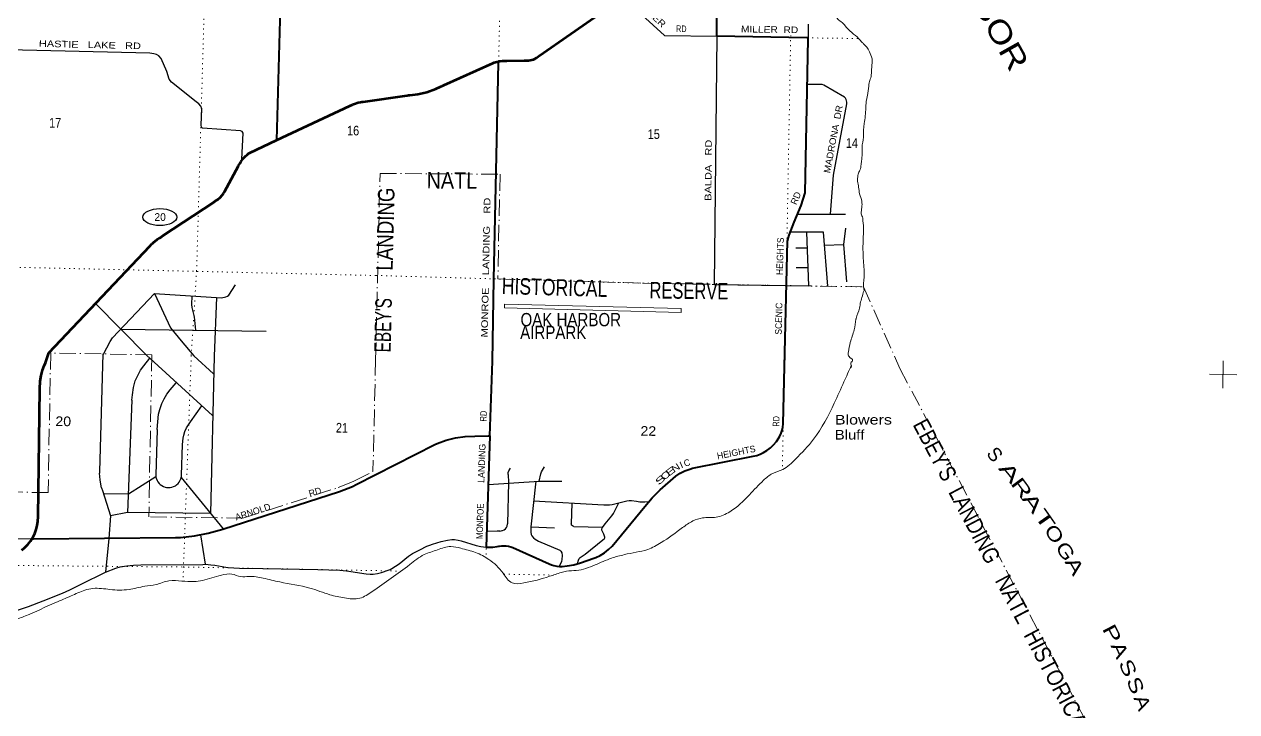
# Model space of a CAD drawing. Header units: feet. Extents: x -493433 to -244333, y 184684 to 373072.
# Drawn here: x -420945 to -398829, y 272885 to 285431 of the extents above; entities that cross this region are included whole.
import ezdxf
from ezdxf.enums import TextEntityAlignment as Align

# ---------------------------------------------------------------- set-up
doc = ezdxf.new("R2010")
doc.units = ezdxf.units.FT
doc.header["$LTSCALE"] = 60
doc.linetypes.add('DOT_DASHED', pattern=[7.7, 5, -1.2, 0.3, -1.2])
doc.linetypes.add('DOTTED', pattern=[1.5, 0.3, -1.2])
for name, color, linetype, lineweight in [('17', 7, 'Continuous', 25), ('23', 7, 'Continuous', 70), ('26', 7, 'Continuous', 40), ('27', 7, 'Continuous', 13), ('29', 7, 'Continuous', 25), ('30', 7, 'Continuous', 13), ('36', 7, 'Continuous', 13), ('39', 7, 'Continuous', 13), ('4', 7, 'Continuous', 13), ('41', 7, 'Continuous', 13), ('44', 7, 'DOT_DASHED', 13), ('7', 7, 'DOTTED', 13)]:
    doc.layers.add(name, color=color, linetype=linetype, lineweight=lineweight)
doc.layers.add('42', color=7, linetype='Continuous')

msp = doc.modelspace()

# ---------------------------------------------------------------- linework, layer by layer
at = {"layer": '17'}
msp.add_ellipse((-418469.93, 281911.06), major_axis=(-309.24, 1), ratio=0.500121, dxfattribs=at)
at = {"layer": '23'}
for points in [[(-412293.68, 284753.52), (-412271.79, 284757.99), (-412219.79, 284763.04), (-412192.42, 284762.83), (-412167.42, 284762.62), (-412142.42, 284761.88), (-411827.17, 284767.54), (-411800.41, 284768.97), (-411792.02, 284769.42), (-411750.41, 284769.7), (-411745.31, 284769.74), (-411715.4, 284773.1), (-411686, 284779.57), (-411657.44, 284789.08), (-411630.03, 284801.52), (-411604.07, 284816.75), (-411601.19, 284818.87), (-411571.72, 284841.46), (-411551.19, 284855.75), (-410400, 285657.47)], [(-416344.41, 283313.01), (-415007.78, 283941.06), (-414963.04, 283962.08), (-414957.78, 283964.27), (-414918.52, 283980.63), (-414851.81, 284000.55), (-414811.42, 284008.12), (-414786.38, 284012.8), (-414761.42, 284016.37), (-413960.09, 284131.06), (-413935.09, 284135.43), (-413910.09, 284138.46), (-413766.18, 284155.87), (-413600.34, 284193.84), (-413439.37, 284248.95), (-413343.41, 284293.14), (-413313, 284307.14), (-413293.41, 284315.98), (-412397.77, 284720.22), (-412370.74, 284732.42), (-412347.77, 284739.69), (-412322.96, 284747.54), (-412293.68, 284753.52)], [(-420494.48, 279433.09), (-418653, 281383.68), (-418623.34, 281415.08), (-418605.14, 281432.24), (-418587.85, 281448.54), (-418522.2, 281500.26), (-418477.04, 281528.73), (-418447.48, 281547.36), (-418427.04, 281560.88), (-417475.47, 282190.52), (-417471.62, 282193.07), (-417425.47, 282226.13), (-417413.12, 282234.98), (-417371.88, 282271), (-417334.63, 282311.15), (-417324.33, 282324.88), (-417308.78, 282345.63), (-417292.91, 282374.88), (-417038.13, 282844.64), (-417034.98, 282850.45), (-417008.66, 282894.64), (-416991.94, 282922.7), (-416950.87, 282978.29), (-416904.2, 283029.28), (-416881.66, 283049.25), (-416854.47, 283073.34), (-416831.66, 283084.06), (-416344.41, 283313.01)], [(-420804.02, 276039.9), (-420787.39, 276066.19), (-420752.9, 276135.91), (-420725.9, 276208.85), (-420706.66, 276284.22), (-420695.41, 276361.18), (-420692.27, 276438.9), (-420662, 278775.95), (-420651.44, 278916.68), (-420636.21, 279018.24), (-420610.45, 279117.65), (-420581.45, 279197.3), (-420558, 279252.95), (-420494.48, 279433.09)], [(-420991.4, 275834.1), (-420931.54, 275883.77), (-420877.2, 275939.42), (-420828.97, 276000.45), (-420804.02, 276039.9)]]:
    msp.add_lwpolyline(points, dxfattribs=at)
at = {"layer": '26'}
for p, q in [((-416117.05, 291489.59), (-416344.41, 283313.01)), ((-412451.13, 277920.04), (-412407.02, 279282.16))]:
    msp.add_line(p, q, dxfattribs=at)
for points in [[(-407075.06, 279184.24), (-407020.69, 281472.33), (-406992.08, 281579.68), (-406902.22, 281820.82), (-406774.22, 282123.28), (-406702.74, 282356.9), (-406647.01, 285159.66), (-406646.52, 285184.64), (-406673.11, 285185.05), (-408314.15, 285210.98), (-408296.37, 287269.4)], [(-412407.02, 279282.16), (-412381.37, 280774.32), (-412294.27, 284724.94), (-412293.68, 284753.52)], [(-412451.13, 277920.04), (-412517, 275887.95), (-412396.95, 275890.63), (-412320.57, 275897.77), (-412286.9, 275903.51), (-412275.35, 275906.15), (-412234.55, 275912.63), (-412193.3, 275914.81), (-412152.04, 275912.66), (-412111.24, 275906.21), (-412071.33, 275895.53), (-412032.76, 275880.73), (-411372.45, 275584.95), (-411330.13, 275566.81), (-411282.27, 275551.77), (-411233.1, 275541.82), (-411183.16, 275537.06), (-411133, 275537.54), (-411045.11, 275544.94), (-410920, 275566.76), (-410797.85, 275601.53), (-410553.2, 275685.61), (-410520.68, 275698.53), (-410437.6, 275738.67), (-410359.18, 275787.28), (-410286.26, 275843.82), (-410219.66, 275907.67), (-409628, 276628.95), (-409494.4, 276787.44), (-409344.15, 276936.48), (-409061.61, 277185.35), (-408979.84, 277237.12), (-408893.11, 277280.05), (-408802.36, 277313.68), (-408753.88, 277327.37), (-407651, 277547.95), (-407584.41, 277563.91), (-407519.85, 277586.75), (-407458.03, 277616.21), (-407399.63, 277651.96), (-407355.27, 277685.28), (-407333.76, 277703.08), (-407277.21, 277757.07), (-407226.6, 277816.69), (-407182.51, 277881.26), (-407165.25, 277911.96), (-407140.71, 277965.69), (-407121.91, 278021.68), (-407109.07, 278079.33), (-407102.33, 278138.01), (-407075.06, 279184.24)], [(-420804.02, 276039.9), (-420773, 276040.17), (-418184, 276062.52), (-418095.37, 276065.67), (-417839.66, 276092.86), (-417588.19, 276146.63), (-417324, 276218.95), (-415195.87, 276903.55), (-414959.28, 276996.37), (-414888.45, 277029.92), (-413454.76, 277763.52), (-413415.87, 277780.66), (-413249.41, 277841.44), (-413077.51, 277884.5), (-412902.06, 277909.34), (-412724.96, 277915.71), (-412482, 277919.55), (-412451.13, 277920.04)]]:
    msp.add_lwpolyline(points, dxfattribs=at)
at = {"layer": '29'}
for p, q in [((-410138.14, 286024.35), (-409263.94, 285226.03)), ((-409266.08, 285226.02), (-408314.15, 285210.98)), ((-406841.37, 281964.6), (-405964.23, 281965.61)), ((-406657.37, 281342.27), (-406869.48, 281343.16)), ((-406003.75, 281405.45), (-406346.54, 281395.9)), ((-406644.66, 280988.06), (-406864.45, 280986.39)), ((-417437.02, 280444.82), (-417481.67, 279376.1)), ((-419642.37, 280335.69), (-418717.76, 279392.02)), ((-419180.19, 279866.27), (-416532.26, 279829.62)), ((-418717.76, 279392.02), (-417511, 278291.95)), ((-417854.23, 279382), (-417491.89, 279053.66)), ((-417481.67, 279376.1), (-417545, 276499.95)), ((-418983.05, 278569.88), (-419059, 276521.95)), ((-418520.92, 278033.03), (-418544.52, 277203.96)), ((-418076.63, 277202.94), (-418057.62, 277761.01)), ((-418080, 277161.95), (-417314, 276220.95)), ((-411615.22, 277090.86), (-411707.15, 276259.55)), ((-411653.85, 276734.52), (-410376.05, 276658.1)), ((-410955.95, 276692.78), (-410966.72, 276312.97)), ((-411707.15, 276259.55), (-411271, 276239.95)), ((-410919.09, 276266.67), (-410396, 276252.95)), ((-424602, 276107.95), (-420798, 276039.95)), ((-417731, 276110.95), (-417643, 275574.95)), ((-418820.02, 275564.33), (-417689.99, 275573.08))]:
    msp.add_line(p, q, dxfattribs=at)
for points in [[(-406646.63, 285430.04), (-406643.68, 285327.24), (-406646.58, 285181.39)], [(-408314.15, 285210.98), (-408358.46, 280683.17), (-406632.69, 280654.63), (-406667.9, 281635.7)], [(-416973.57, 282967.82), (-416950.04, 283445.12), (-416969.51, 283476.32), (-416997.84, 283485.95), (-417696.43, 283531.62), (-417714.73, 283551.23), (-417715.77, 283590.14), (-417707.63, 283889.34), (-417725.43, 283936.49), (-417761.09, 283975.73), (-417806.68, 284013.23), (-418256.71, 284375.27), (-418298.69, 284427.72), (-418345.14, 284566.96), (-418448.63, 284807.41), (-418488.47, 284856.85), (-418534.83, 284878.25), (-418581.18, 284892.52), (-418656.91, 284900.65), (-423042.23, 285004.59), (-428581.27, 285009.58)], [(-406237.3, 281965.3), (-406184.15, 282677.71), (-405939.16, 283981.11), (-405940.17, 284008.23), (-405951.64, 284054.25), (-405967.69, 284082.78), (-405983.73, 284097.05), (-406361.69, 284318.23), (-406390.21, 284328.93), (-406429.4, 284332.28), (-406667.16, 284333.51)], [(-406286.72, 280648.81), (-406365.73, 281635.61), (-406968.22, 281635.78)], [(-405963.73, 281708.47), (-406004.11, 281409.71), (-405946.96, 280729.96)], [(-419498.15, 279408.01), (-419379.86, 279641.53), (-419336.87, 279707.13), (-418568.11, 280514.23), (-417348.03, 280439.36), (-417269, 280454.87), (-417240.48, 280465.57), (-417212.33, 280489.73), (-417092.94, 280672.92)], [(-418568.11, 280514.23), (-418278.42, 279893.59), (-418085.53, 279652.23), (-417854.23, 279382)], [(-417885.09, 280472.32), (-417896.55, 280319.31), (-417886.47, 280261.88), (-417846.48, 280092.6), (-417820.57, 279847.45)], [(-419510.73, 279414.09), (-419573, 277271.95), (-419571.99, 277239.89)], [(-418983.05, 278569.88), (-418972.88, 278667.94), (-418951.41, 278799.21), (-418920.4, 278923.32), (-418875.08, 279023.56), (-418822.59, 279116.64), (-418765.35, 279200.18), (-418655.41, 279335.18)], [(-418520.92, 278033.03), (-418495.78, 278312.32), (-418471.93, 278403.01), (-418436.15, 278508.03), (-418393.21, 278596.34), (-418343.11, 278677.49), (-418283.48, 278761.02), (-418171.36, 278889.9)], [(-418057.62, 277761.01), (-418044.93, 277875.55), (-418033, 277932.83), (-418013.92, 277999.66), (-417985.29, 278064.1), (-417913.73, 278173.89), (-417705, 278464.95)], [(-412118.58, 277215.89), (-412115.24, 277248.42), (-412103.32, 277279.45), (-412074.7, 277331.96)], [(-411554.66, 277093.29), (-411523.65, 277224.56), (-411508.14, 277263.94), (-411456.86, 277353.44)], [(-419533.71, 276968.62), (-419550.16, 277035.41), (-419562.09, 277114.18), (-419571.99, 277239.89)], [(-419502, 276865.95), (-419042, 276863.95), (-418545, 277176.95)], [(-418544.52, 277203.96), (-418543.5, 277173.84), (-418537.54, 277148.78), (-418523.23, 277107.02), (-418506.53, 277079.57), (-418483.87, 277049.73), (-418463.59, 277033.03), (-418437.35, 277015.13), (-418406.34, 276996.03), (-418375.33, 276985.29), (-418349.09, 276979.33), (-418320.46, 276976.94), (-418284.68, 276976.94), (-418252.47, 276981.71), (-418220.27, 276993.65), (-418188.07, 277009.16), (-418166.6, 277025.87), (-418139.16, 277050.93), (-418117.7, 277077.18), (-418104.58, 277096.27), (-418089.07, 277135.66), (-418079.53, 277175.04), (-418076.63, 277202.94)], [(-412118.58, 277215.89), (-412115, 277069.95), (-412128.79, 276313.91)], [(-419533.71, 276968.62), (-419520, 276921.95), (-419373, 276462.95), (-419400, 276046.95), (-419460, 275432.95)], [(-412476, 277033.95), (-411555, 277093.95), (-411138, 277090.95)], [(-410852.01, 275587.95), (-410837.23, 275649.93), (-410821.72, 275679.77), (-410803.83, 275697.66), (-410715.57, 275759.72), (-410391.14, 276019.87), (-410363.71, 276047.32), (-410357.75, 276058.65), (-410357.75, 276072.38), (-410361.32, 276088.49), (-410374.44, 276124.89), (-410407.84, 276198.87), (-410410.82, 276209.61), (-410410.23, 276223.93), (-410405.46, 276235.87), (-410398.3, 276249), (-410350.59, 276311.05), (-410224.76, 276460.82), (-410195.53, 276504.37), (-410100.12, 276695.31)], [(-410376.05, 276658.1), (-410308.25, 276658.91), (-410267.7, 276661.29), (-410219.99, 276668.45), (-410173.47, 276678), (-410100.12, 276695.31), (-409951.62, 276734.09), (-409911.07, 276738.86), (-409870.52, 276738.86), (-409777.48, 276725.73), (-409715.46, 276716.19), (-409678.49, 276713.8), (-409627.2, 276714.99), (-409550.86, 276722.15)], [(-417545, 276499.95), (-419059, 276521.95), (-419373, 276462.95)], [(-412269.09, 276182.35), (-412224.39, 276190.51), (-412190.99, 276202.45), (-412167.13, 276221.54), (-412148.05, 276247.79), (-412134.93, 276274.05), (-412128.79, 276313.91)], [(-411707.15, 276259.55), (-411706.73, 276161.87), (-411698.38, 276121.3), (-411685.26, 276092.66), (-411656.64, 276056.86), (-411625.63, 276032.99), (-411565.99, 275997.19), (-411177.16, 275832.51), (-411156.88, 275815.8), (-411138.99, 275787.16), (-411131.83, 275734.65), (-411138.99, 275660.66), (-411147.34, 275624.86), (-411158.07, 275596.22), (-411189.09, 275538.94)], [(-410919.09, 276266.67), (-410933.84, 276269.27), (-410947.56, 276277.04), (-410960.08, 276290.75), (-410964.85, 276300.3), (-410966.72, 276312.97)], [(-415188, 275468.95), (-415065.5, 275455.4), (-414710.06, 275400.51), (-414637.31, 275395.74), (-414578.86, 275398.12), (-414503.72, 275407.67), (-414426.19, 275426.76), (-414306.92, 275466.15), (-414271.14, 275480.47), (-414237.74, 275498.37), (-414108.92, 275586.67), (-413937.17, 275722.72), (-413896.62, 275748.97), (-413863.22, 275770.46), (-413732.02, 275842.05), (-413599.63, 275904.11), (-413547.15, 275925.59), (-413500.63, 275942.3), (-413339.61, 275991.23), (-413226.3, 276016.28), (-413144, 276027.03), (-413095.09, 276025.83), (-413033.08, 276016.29), (-412978.21, 276004.35), (-412699.11, 275919.63), (-412618, 275901.73), (-412517, 275887.95)], [(-412269.09, 276182.35), (-412321, 276178.95), (-412508.05, 276171.16)], [(-419460, 275432.95), (-419275.83, 275503.14), (-419194.73, 275527), (-419075.45, 275546.1), (-418953.79, 275560.42), (-418820.02, 275564.33)], [(-417689.99, 275573.08), (-417643, 275574.95), (-417588.13, 275572.35), (-417542.81, 275567.58), (-417468.75, 275557.02)], [(-422130.32, 274447.91), (-422042.98, 274484), (-421933.25, 274515.03), (-421112.64, 274725.06), (-421033.92, 274748.93), (-420864.55, 274806.21), (-420597.38, 274906.45), (-420244.33, 275049.65), (-420110.75, 275111.72), (-419905.59, 275211.95), (-419460, 275432.95)], [(-417468.75, 275557.02), (-417269.67, 275524.62), (-417223, 275518.95), (-417021, 275507.95), (-416594, 275499.95), (-415592, 275477.95), (-415188, 275468.95)]]:
    msp.add_lwpolyline(points, dxfattribs=at)
msp.add_arc((-412306.7, 276435.76), 256.13, 278.44162, 288.17154, dxfattribs=at)
at = {"layer": '36'}
msp.add_lwpolyline([(-412184.12, 280324.23), (-408964.7, 280244.52), (-408963.75, 280170.63), (-412187.53, 280252.94)], close=True, dxfattribs=at)
at = {"layer": '39'}
for p, q in [((-405672.7, 285111.41), (-405653.55, 285091.92)), ((-405624.82, 280574.46), (-405642.02, 280538.34))]:
    msp.add_line(p, q, dxfattribs=at)
msp.add_lwpolyline([(-405859.4, 279203.85), (-405858.22, 279200.15), (-405858.5, 279190.82), (-405859.89, 279182.47), (-405861.28, 279177.32), (-405862.81, 279173.97), (-405865.59, 279169.24), (-405867.68, 279166.73), (-405871.58, 279162.28)], dxfattribs=at)
for points in [[(-407771.32, 287643.58), (-407770.56, 287625.39), (-407724.61, 287474.92), (-407652.39, 287325.69), (-407641.73, 287277.02), (-407574.44, 287097.7), (-407568.63, 287089.47), (-407539.49, 286983.83), (-407512.84, 286930.65), (-407438.84, 286773.3), (-407297.22, 286583.73), (-407271.98, 286550.74), (-407230.2, 286531.36), (-407190.85, 286497.95), (-407124, 286439.56), (-407082.33, 286416.15), (-407021.29, 286365.98), (-406945.49, 286337.54), (-406815.05, 286247.02), (-406732.32, 286180.09), (-406654.1, 286097.18), (-406644.2, 286090.83), (-406548.26, 285993.29), (-406529.48, 285946.38), (-406497.89, 285923.29), (-406451.2, 285865.48), (-406383, 285784.88), (-406280.77, 285695.2), (-406202.01, 285630.39), (-406131.62, 285555.78), (-406104.36, 285522.73), (-406025.48, 285461.95), (-405972.74, 285403.97), (-405851.38, 285279.47), (-405784.41, 285225.1), (-405672.7, 285111.41)], [(-405653.55, 285091.92), (-405637.57, 285075.66), (-405623.88, 285061.15), (-405565.27, 284996.95), (-405515.75, 284898.76), (-405477.26, 284768.66), (-405480.53, 284726.45), (-405491.37, 284565.58), (-405504.86, 284451.12), (-405535.77, 284361.37), (-405541.59, 284301.09), (-405564.81, 284130.52), (-405578.76, 284068.46), (-405595.65, 283907.77), (-405604.16, 283756.9), (-405624.41, 283618.47), (-405639.54, 283381.17), (-405639.96, 283367.07), (-405663.54, 283184.42), (-405663.56, 283115.91), (-405668.17, 282960.9), (-405680.94, 282870.61), (-405702.19, 282766.46), (-405734.52, 282696.9), (-405742.18, 282642.72), (-405744.45, 282566.23), (-405725.58, 282454.85), (-405709.01, 282333.46), (-405668.57, 282201.29), (-405664.26, 282142.74)], [(-405664.26, 282142.74), (-405675.67, 282030.25), (-405677.34, 281973.88), (-405651.46, 281894.53), (-405645.86, 281811.75), (-405644.2, 281799.61), (-405637.08, 281632.17), (-405641.67, 281545.66), (-405646.53, 281314.09), (-405629.62, 281001.29), (-405625.05, 280815.78), (-405633.24, 280743.49), (-405635.93, 280652.9), (-405624.82, 280574.46)], [(-405642.02, 280538.34), (-405643.62, 280530.22), (-405700.7, 280306.25), (-405708.42, 280250.06), (-405772.55, 280060.56), (-405774.98, 280046.53), (-405806.87, 279856.06), (-405878.29, 279624.45), (-405913.68, 279452.23), (-405915.53, 279389.83), (-405900.13, 279365.18), (-405864.75, 279333.92), (-405839.21, 279310.99), (-405842.25, 279276.83), (-405858.61, 279269.26), (-405867.15, 279253.39), (-405860.46, 279206.85), (-405859.4, 279203.85)], [(-405859.4, 279203.85), (-405994, 278903.95), (-406170, 278517.95), (-406547, 277857.95), (-406876, 277493.95), (-407110, 277304.95), (-407297, 277231.95), (-407460, 277108.95), (-407717, 276844.95), (-408074, 276533.95), (-408325, 276435.95), (-408572, 276421.95), (-408750, 276365.95), (-408937, 276244.95), (-409327, 275970.95), (-409573, 275845.95), (-409785, 275795.95), (-409998, 275751.95), (-410233, 275687.95), (-410533, 275563.95), (-410875, 275462.95), (-411053, 275448.95), (-411152, 275425.95), (-411362, 275355.95), (-411832, 275235.95), (-412048, 275235.95), (-412211, 275411.95), (-412470, 275663.95), (-412713, 275789.95), (-412984, 275867.95), (-413163, 275899.95), (-413408, 275839.95), (-413649, 275751.95), (-413914, 275568.95), (-414596, 275079.95), (-414825, 274955.95), (-415105, 274960.95), (-415371, 275020.95), (-415735, 275141.95), (-416284, 275252.95), (-416586, 275323.95), (-416848, 275354.95), (-416997, 275350.95), (-417156, 275396.95), (-417350, 275376.95), (-417692, 275281.95), (-417852, 275261.95), (-418069, 275269.95), (-418305, 275274.95), (-418540, 275206.95), (-418748, 275174.95), (-419034, 275115.95), (-419381, 275115.95), (-419693, 275134.95), (-419839, 275102.95), (-420088, 274998.95), (-420376, 274876.95), (-420924, 274632.95), (-421140, 274561.95), (-421332, 274523.95), (-421673, 274412.95), (-421915, 274356.95), (-422066, 274291.95), (-422408, 274156.95), (-422700, 274032.95), (-422867, 273935.95), (-423182, 273720.95), (-423415, 273610.95), (-423715, 273508.95), (-424013, 273399.95), (-424163, 273297.95), (-424491, 273044.95), (-424662, 272951.95), (-424803, 272991.95), (-424911, 273063.95), (-424945, 273092.95), (-424938, 273118.95), (-424992, 273159.95), (-425073, 273193.95), (-425128, 273268.95), (-425149, 273402.95), (-425160, 273507.95), (-425153, 273525.95), (-425111, 273510.95), (-425098, 273460.95), (-425073, 273320.95), (-425021, 273249.95), (-424939, 273227.95), (-424831, 273151.95), (-424741, 273118.95), (-424695, 273178.95), (-424708, 273312.95), (-424668, 273410.95), (-424619, 273486.95), (-424683, 273542.95), (-424793, 273602.95), (-424873, 273665.95)]]:
    msp.add_spline(points, degree=3, dxfattribs=at)
at = {"layer": '4'}
for p, q in [((-399074.76, 279289.78), (-399083.35, 278789.85)), ((-398829.09, 279035.52), (-399329.02, 279044.12))]:
    msp.add_line(p, q, dxfattribs=at)
at = {"layer": '44'}
for p, q in [((-420462.8, 279432.5), (-420509.43, 276884.39)), ((-418618.24, 279397.82), (-420462.8, 279432.5)), ((-418618.24, 279397.82), (-418672.34, 276441.32)), ((-414535.57, 279321.6), (-414583.82, 277270.04)), ((-420509.43, 276884.39), (-421701.8, 276900.99)), ((-416955.2, 276416.37), (-418672.34, 276441.32))]:
    msp.add_line(p, q, dxfattribs=at)
for points in [[(-414535.57, 279321.6), (-414455.91, 282708.55), (-412266.83, 282693.55), (-412306.18, 280782.04), (-409658.38, 280705.72), (-405634.71, 280638.85), (-404972.7, 279146)], [(-404972.7, 279146), (-399299.24, 268389.18), (-399482.32, 259160.98), (-401500.69, 259184.33), (-401493.86, 259845.9), (-401620.94, 259863.24), (-402092.66, 259867.09), (-402109.03, 258977.02)], [(-416955.2, 276416.37), (-415221.07, 276974.23), (-414989.06, 277065.25), (-414921.59, 277097.21), (-414583.82, 277270.04)]]:
    msp.add_lwpolyline(points, dxfattribs=at)
at = {"layer": '7'}
for p, q in [((-417800.75, 280924.65), (-417649.62, 286160.95)), ((-412338.78, 282685.18), (-412261.67, 286083.96)), ((-407749.02, 285202.1), (-406929.67, 285186.52)), ((-406964.87, 285228.06), (-407075.07, 279184.24)), ((-406930.79, 285185.39), (-405730.13, 285170.12)), ((-412340.86, 282683.22), (-412381.37, 280774.32)), ((-417898.58, 279384.28), (-417800.75, 280924.65)), ((-414525.81, 280845.78), (-409664.79, 280706.19)), ((-412381.43, 280772.3), (-412407.02, 279282.12)), ((-409658.38, 280705.72), (-408378.54, 280683.45)), ((-408381.02, 280682.19), (-407038.9, 280662.22)), ((-407039.28, 280670.36), (-407070.54, 279181.01)), ((-407039.58, 280660.3), (-405633.94, 280638.84)), ((-412407.02, 279282.12), (-412521.95, 275702.39)), ((-407075.07, 279184.24), (-407119.01, 277299.63)), ((-412195.54, 275395.7), (-411293.56, 275378.6))]:
    msp.add_line(p, q, dxfattribs=at)
for points in [[(-424792.29, 281024.51), (-421657.56, 281008.53), (-414525.81, 280845.78)], [(-417898.58, 279384.28), (-418040, 275535.95), (-418048.99, 275269.24)], [(-429849.94, 275656.44), (-428626, 275640.95), (-423394, 275574.95), (-418042, 275525.95), (-414078.71, 275451.34)]]:
    msp.add_lwpolyline(points, dxfattribs=at)

# ---------------------------------------------------------------- texts
at = {"layer": '17'}
msp.add_text('20', height=140, dxfattribs=at).set_placement((-418466.48, 281842.75), align=Align.CENTER)
at = {"layer": '27'}
for s, height, rotation, width, p in [('MILLER  RD', 121, 359.096, 1.15, (-407872.69, 285283.28)), ('MONROE    LANDING    RD', 121, 88.836, 1.25, (-412492.04, 279714.55)), ('HEIGHTS', 121, 88.316, 0.95, (-407108.79, 280853.7)), ('SCENIC', 121, 88.798, 0.95, (-407128.83, 279766.59)), ('RD', 120, 88.143, 0.85, (-412512.74, 278179.88)), ('RD', 120, 88.664, 0.8, (-407173.33, 278087.59)), ('MONROE', 120, 88.143, 0.9, (-412582.57, 276034.5))]:
    msp.add_text(s, height=height, rotation=rotation, dxfattribs=dict(at, width=width)).set_placement(p)
for s, height, rotation, p in [('RD', 121, 67.063, (-406861.04, 282125.9)), ('LANDING', 120, 88.143, (-412552.6, 277060.26)), ('HEIGHTS', 120, 11.31, (-408296.77, 277489.78)), ('RD', 120, 17.833, (-415733.5, 276804.13)), ('ARNOLD', 120, 17.833, (-417076.49, 276372.11))]:
    msp.add_text(s, height=height, rotation=rotation, dxfattribs=at).set_placement(p)
for s, rotation, width, p in [('E', 37.65, 1.55, (-409123.93, 277222.48)), ('N', 32.527, 1.3, (-409030.28, 277285.97)), ('I', 23.188, 1.1, (-408936.83, 277336.06)), ('S', 44.157, 1.8, (-409300.57, 277075.26)), ('C', 40.426, 1.5, (-409214.59, 277150.53))]:
    msp.add_text(s, height=120, rotation=rotation, dxfattribs=dict(at, width=width)).set_placement(p, align=Align.CENTER)
msp.add_text('C', height=120, rotation=17.29, dxfattribs=at).set_placement((-408839.44, 277370.62), align=Align.CENTER)
at = {"layer": '30'}
for s, rotation, width, p in [('MILLER', 317.452, 1.15, (-409800.08, 285812.78)), ('RD', 359.095, 0.8, (-409056.72, 285289.9)), ('HASTIE   LAKE   RD', 358.642, 1.25, (-420679, 285019.28)), ('MADRONA  DR', 79.355, 1.1, (-406247.08, 282705.91)), ('BALDA   RD', 89.439, 1.25, (-408413.54, 282208.36))]:
    msp.add_text(s, height=120, rotation=rotation, dxfattribs=dict(at, width=width)).set_placement(p)
at = {"layer": '36', "width": 0.85}
for s, p in [('OAK HARBOR', (-411893.27, 279919.26)), ('AIRPARK', (-411899.75, 279685.63))]:
    msp.add_text(s, height=242, dxfattribs=at).set_placement(p)
at = {"layer": '41', "width": 1.25}
msp.add_text('OAK     HARBOR', height=403.2, rotation=299.312, dxfattribs=at).set_placement((-405519.65, 289108.02))
at = {"layer": '41'}
msp.add_text('S', height=250, rotation=309.511, dxfattribs=at).set_placement((-403337.83, 277502.47), align=Align.CENTER)
for s, rotation, width, p in [('A', 309.511, 1.75, (-403064.98, 277171.59)), ('R', 306.502, 1.6, (-402850.67, 276892.21)), ('A', 306.502, 1.65, (-402652.44, 276624.32)), ('T', 304.99, 1.85, (-402433.69, 276320.71)), ('O', 303.511, 1.3, (-402261.13, 276060.75)), ('G', 303.511, 1.3, (-402056.16, 275744.92)), ('A', 300.501, 1.45, (-401891.87, 275481.76)), ('P', 297.512, 1.5, (-401214.21, 274252.37)), ('A', 294.501, 1.3, (-401075.1, 273958.6)), ('S', 294.501, 1.4, (-400927.09, 273633.84)), ('S', 292.447, 1.35, (-400789.88, 273319.87)), ('A', 291.572, 1.25, (-400664.61, 273007.16))]:
    msp.add_text(s, height=250, rotation=rotation, dxfattribs=dict(at, width=width)).set_placement(p, align=Align.CENTER)
at = {"layer": '42'}
for s, width, p in [('Blowers', 1.25, (-406159.15, 278126.08)), ('Bluff', 1.15, (-406159.15, 277852.24))]:
    msp.add_text(s, height=175, dxfattribs=dict(at, width=width)).set_placement(p)
at = {"layer": '44'}
for s, rotation, width, p in [('NATL', 359.607, 0.9, (-413145.44, 282431.34)), ('LANDING', 88.653, 0.85, (-414207.51, 281689.8)), ('HISTORICAL', 358.355, 0.8, (-411276.14, 280480.68)), ('RESERVE', 359.148, 0.75, (-408823.74, 280418.72)), ("EBEY'S", 88.653, 0.7, (-414250.49, 279935.23)), ("EBEY'S  LANDING", 297.808, 0.85, (-404067.51, 276839.03)), ('NATL  HISTORICAL  RESERVE', 297.808, 0.9, (-402030.69, 272974.69))]:
    msp.add_text(s, height=300, rotation=rotation, dxfattribs=dict(at, width=width)).set_placement(p, align=Align.CENTER)
at = {"layer": '7', "width": 0.85}
for s, p in [('17', (-420491.65, 283543.68)), ('16', (-415057.13, 283401.93)), ('15', (-409572.95, 283338.49)), ('14', (-405959.92, 283175.1))]:
    msp.add_text(s, height=175, dxfattribs=at).set_placement(p)
at = {"layer": '7'}
for s, width, p in [('20', 1.1, (-420377.41, 278099.18)), ('21', 0.85, (-415260.8, 277980.78)), ('22', 1.1, (-409705.6, 277922.2))]:
    msp.add_text(s, height=175, rotation=359.333, dxfattribs=dict(at, width=width)).set_placement(p)

doc.saveas('drawing.dxf')
